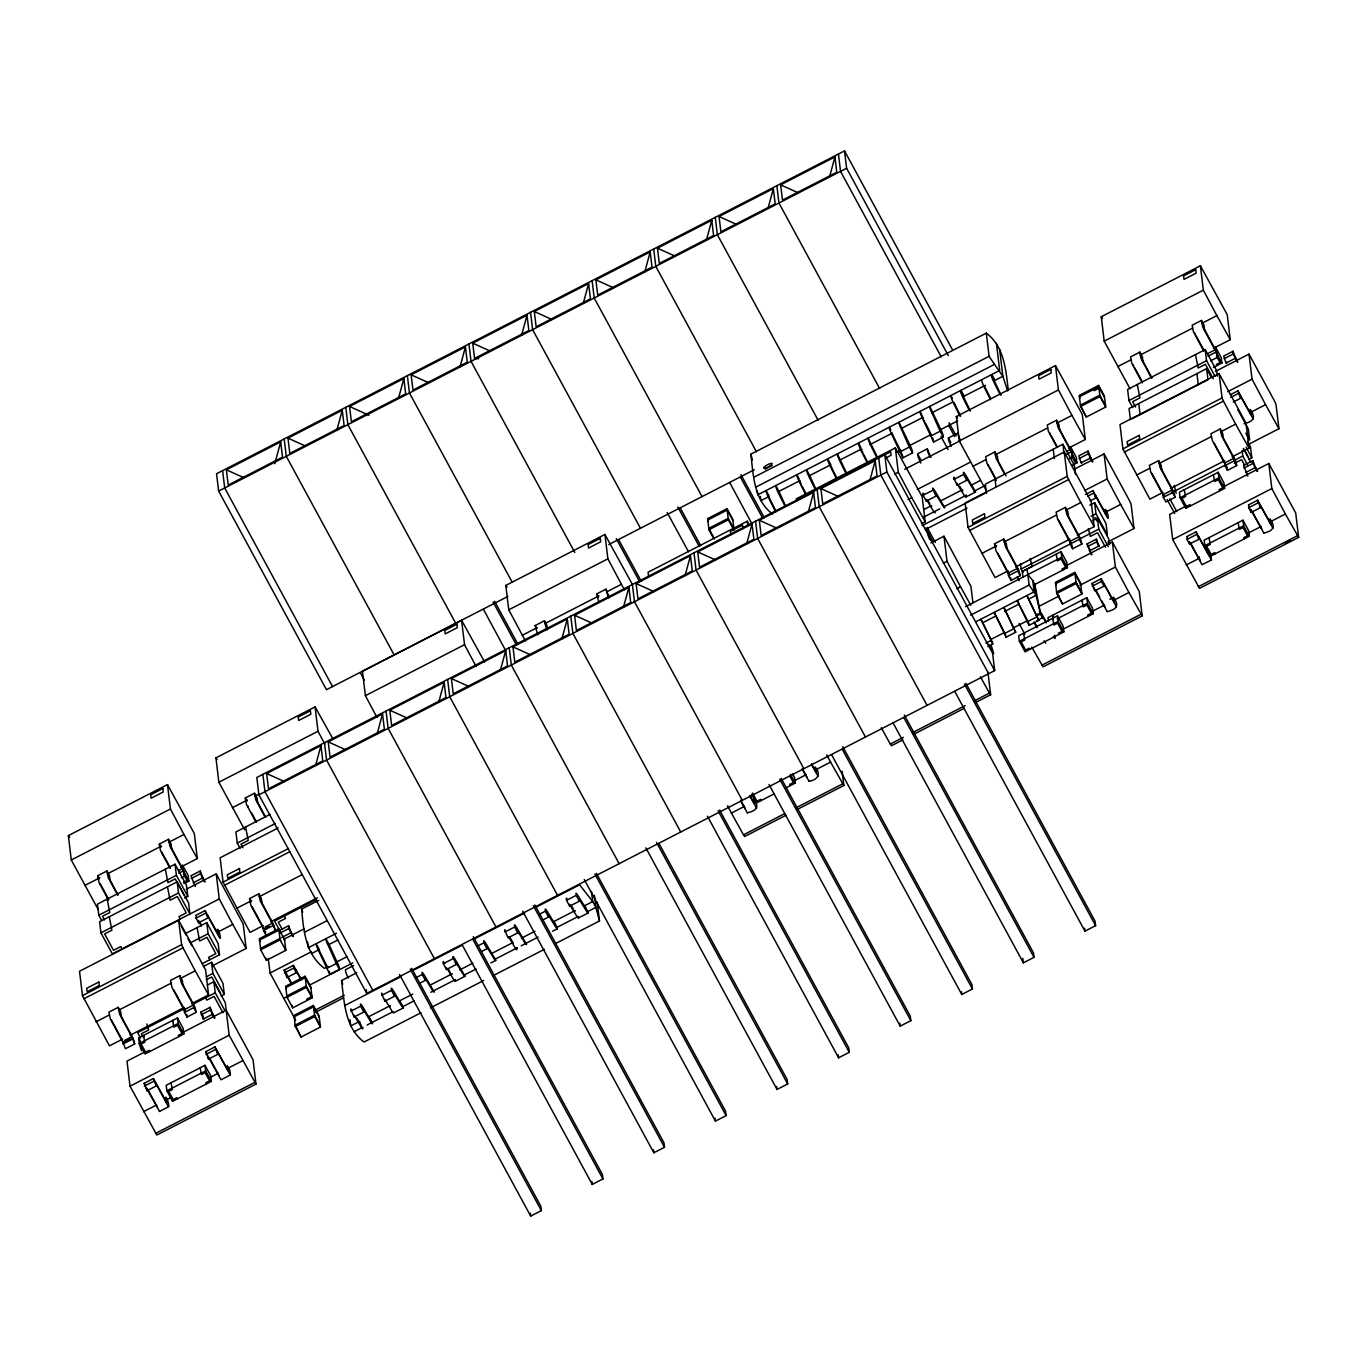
<?xml version="1.0" encoding="UTF-8"?>
<svg xmlns="http://www.w3.org/2000/svg" width="1367" height="1367" viewBox="0 0 1367 1367"><rect width="100%" height="100%" fill="white"/><g stroke="black" fill="none" stroke-linecap="round" stroke-linejoin="round"><path stroke-width="1.5" d="M159.512 1111.422L146.115 1087.414M155.377 1082.664L167.064 1104.194C170.482 1111.388 168.056 1098.521 165.68 1097.188L166.244 1101.836M754.123 803.266L753.559 798.618C759.762 806.855 756.771 810.751 747.407 812.767M808.991 781.104L802.207 769.382M808.939 781.223C817.842 780.181 821.242 773.654 815.142 766.955L815.706 771.603M1045.738 643.173L1044.029 640.781M1107.219 611.596L1095.48 590.459M1198.569 536.684L1198.876 539.282L1189.615 544.049L1189.341 541.742L1202.003 564.674L1211.418 560.009L1210.889 555.173M1250.378 509.088L1263.792 532.993M144.065 1083.365L153.394 1078.512L156.197 1085.979L146.935 1090.729L144.133 1083.279L145.517 1085.278M207.545 915.394L207.869 918.009L198.608 922.759L196.062 918.094L196.233 915.753M207.869 918.009L205.016 910.559L218.447 934.618M217.456 1051.701L217.78 1054.316L208.519 1059.066L205.665 1051.633L207.101 1053.615M217.78 1054.316L214.927 1046.866L228.357 1070.925M295.921 970.16L296.229 972.774L286.967 977.542L284.114 970.16L293.427 965.307L301.167 978.977M1090.182 500.92L1095.736 498.049L1092.934 490.599L1106.33 514.675M1103.682 583.538L1104.006 586.135L1094.745 590.903L1091.874 583.521L1101.272 578.719L1114.583 602.762M1189.615 544.049L1187.069 539.384L1187.239 537.043M1198.876 539.282L1196.022 531.848L1209.453 555.908M1233.256 402.069L1240.672 398.258L1237.87 390.808L1251.249 414.885M1260.152 505.021L1260.459 507.635L1251.198 512.386L1248.652 507.721L1248.823 505.38M1260.459 507.635L1257.606 500.185L1271.037 524.245M274.801 463.703L280.679 441.883L226.375 469.804L228.221 485.08L282.525 457.142L280.679 441.883M336.914 430.058L342.263 410.22L287.959 438.141L289.804 453.417L344.108 425.496L342.263 410.22M398.498 398.395L403.846 378.556L349.542 406.477L351.387 421.754L405.691 393.833L403.846 378.556M315.589 765.452L320.955 745.613L266.633 773.534L268.479 788.81L322.8 760.889L320.955 745.613M460.081 366.732L465.429 346.893L411.125 374.814L412.971 390.091L467.275 362.17L465.429 346.893M377.172 733.789L382.538 713.95L328.217 741.871L330.062 757.147L384.383 729.226L382.538 713.95M521.664 335.069L527.013 315.23L472.709 343.151L474.554 358.427L478.672 358.769M438.756 702.125L444.121 682.287L389.8 710.208L391.645 725.484L445.967 697.563L444.121 682.287M583.248 303.406L588.596 283.567L534.292 311.488L536.137 326.764L590.441 298.843L588.596 283.567M500.339 670.462L505.705 650.624L483.44 609.34M644.831 271.76L650.179 251.904L595.875 279.825L597.721 295.101L652.025 267.18L650.179 251.904M561.922 638.816L567.288 618.961L512.967 646.881L514.812 662.158L569.133 634.237L567.288 618.961M706.414 240.096L711.763 220.258L657.459 248.179L659.304 263.438L713.608 235.517L711.763 220.258M623.506 607.153L628.871 587.314L574.55 615.235L576.396 630.495L630.717 602.574L628.871 587.314M767.998 208.433L773.346 188.595L719.042 216.516L720.887 231.792L775.192 203.871L773.346 188.595M685.089 575.49L690.455 555.651L636.133 583.572L637.979 598.849L692.3 570.928L690.455 555.651M829.581 176.77L834.929 156.932L780.625 184.853L782.471 200.129L836.775 172.208L834.929 156.932M746.672 543.827L752.038 523.988L729.773 482.688M808.256 512.164L813.621 492.325L759.3 520.246L761.146 535.522L815.467 507.601L813.621 492.325M869.839 480.5L875.205 460.662L820.883 488.583L822.729 503.859L877.05 475.938L875.205 460.662M363.622 1010.179L363.827 1012.024L354.138 1016.997L350.755 1009.393A10.458 0.957 62.8 0 1 352.054 1010.298M446.308 967.631L446.513 969.511L456.202 964.521L456.082 962.658L462.49 973.201A10.492 0.957 62.8 0 0 464.985 976.158L455.741 960.352A10.458 0.957 62.8 0 0 452.819 956.917L456.202 964.521M548.372 915.309L548.577 917.035L543.724 919.53M926.074 499.263L926.296 501.091L935.985 496.118L935.882 494.239L942.273 504.782A10.492 0.957 62.8 0 0 944.768 507.738L935.524 491.949A10.458 0.957 62.8 0 0 932.602 488.515L935.985 496.118M207.699 1055.768L220.993 1079.776L230.357 1074.992L229.793 1070.207L227.264 1065.525L227.828 1070.19M747.356 812.887L740.624 801.045M818.201 776.456L811.468 764.631M1243.953 423.753C1253.778 421.395 1256.102 417.67 1250.156 409.485L1250.702 414.133M1107.287 611.63C1117.112 609.272 1119.436 605.547 1113.49 597.362L1109.782 599.259M1211.418 560.009L1198.056 535.984M1263.74 533.113C1273.548 530.738 1275.907 527.047 1269.943 518.845L1270.507 523.493M952.338 349.491L844.516 150.9L216.55 473.734L218.652 491.095L326.474 689.703L507.96 596.388M474.554 358.427L528.858 330.506L527.013 315.23M218.652 491.095L846.6 168.261L844.516 150.9M772.458 513.958C753.764 499.724 753.371 475.306 750.859 454.169L986.291 333.138C1004.198 346.244 1005.941 370.184 1008.299 390.415M525.355 640.815L508.746 609.802L505.807 585.435L604.932 534.463L631.759 583.316M608.725 544.579L754.294 469.752M484.55 661.901L461.602 620.328L362.46 671.3L365.399 695.666L377.002 717.487M753.661 477.356L989.093 356.309L986.291 333.138M244.744 829.923L218.874 782.232L215.935 757.865L315.076 706.893L333.189 739.376M98.185 909.516L71.289 859.98L68.35 835.613L167.492 784.641L194.302 833.494L197.326 858.561L180.495 867.208M508.746 609.802L607.888 558.83L604.932 534.463M755.814 487.113L994.51 364.391L1002.865 376.284L1007.616 390.928M727.022 508.661L728.355 519.768L734.062 530.276L732.729 519.17L727.022 508.661L707.628 518.64L708.96 529.747L713.711 538.495M1130.065 388.809L1104.194 341.135L1101.255 316.751L1200.397 265.796L1227.207 314.632L1230.232 339.7L1213.4 348.346M365.399 695.666L464.541 644.694L461.602 620.328M785.615 506.012L778.951 491.402L800.054 480.552L800.378 482.346M816.407 490.189L809.742 475.562L830.435 464.934M839.834 460.098L860.509 449.47M869.908 444.634L892.463 433.049M901.861 428.213L922.537 417.584M931.935 412.749L952.611 402.12M985.282 385.323L964.196 396.157L961.018 390.33M708.96 529.747L728.355 519.768M218.874 782.232L318.015 731.26L315.076 706.893M71.289 859.98L170.431 809.008L167.492 784.641M537.675 634.681L535.146 625.556L544.408 620.806L546.937 625.471L547.466 629.811L546.885 628.752M598.797 602.146L596.73 593.893L605.991 589.143L608.879 596.695M522.279 635.262L537.231 627.573M544.715 623.728L598.968 595.841M606.452 591.996L621.421 584.29L624.497 589.861M748.45 522.877L747.236 521.237L648.095 572.209L648.59 576.276M921.443 523.732L925.186 521.801L922.161 496.751L895.351 447.898L796.209 498.87L797.422 500.51M986.171 490.463L959.275 440.926L956.336 416.542L1055.478 365.587L1082.288 414.423L1085.313 439.49L1068.481 448.137M1104.194 341.135L1203.336 290.163L1200.397 265.796M451.383 678.545L505.705 650.624L507.55 665.9L453.229 693.821L451.383 678.545L468.898 686.473M697.717 551.909L752.038 523.988L753.883 539.264L699.562 567.185L697.717 551.909L715.231 559.821M896.957 452.084L900.75 450.136M910.234 445.266L931.081 434.552M940.564 429.682L957.618 420.899M885.901 457.928L891.096 455.245L890.669 451.776L256.808 777.481L258.91 794.842L366.749 993.433L994.698 670.599L992.596 653.238L884.774 454.63L886.875 471.991L994.698 670.599M899.657 452.033L909.345 447.043L902.169 430.947A10.492 0.957 62.8 0 1 899.144 423.719L898.956 422.232L908.782 442.686A10.458 0.957 62.8 0 1 912.302 451.127L912.524 452.887L902.818 457.877L892.48 435.936A10.492 0.957 62.8 0 1 889.456 428.691L889.251 427.222L890.84 430.144M930.449 436.193L940.137 431.22L932.96 415.107A10.492 0.957 62.8 0 1 929.936 407.879L929.748 406.409L939.573 426.863A10.458 0.957 62.8 0 1 943.093 435.287L943.315 437.064L933.61 442.037L923.272 420.096A10.492 0.957 62.8 0 1 920.247 412.868L920.042 411.382L923.426 418.644M255.919 822.045L246.487 804.445L245.274 797.986L254.535 793.236L257.081 797.901L257.645 802.566M930.961 457.313L927.304 448.854L917.599 453.844L917.821 455.604A10.458 0.957 62.8 0 0 920.88 463.105M951.21 446.325A10.458 0.957 62.8 0 1 948.613 439.781L948.39 438.021L958.096 433.031M108.335 899.794L98.902 882.193L97.689 875.734L106.951 870.984L109.497 875.649L110.044 880.314M169.918 868.13L160.486 850.53L159.273 844.088L168.534 839.321L171.08 843.986L171.627 848.651M232.407 807.692L247.376 800.003M254.86 796.158L258.602 794.227M258.91 794.842L886.875 471.991M84.822 885.457L99.791 877.751M107.275 873.906L161.511 846.019M168.995 842.175L183.964 834.485L197.326 858.561M894.548 474.195L898.29 472.264L895.351 447.898M959.275 440.926L1058.417 389.954L1055.478 365.587M904.749 469.257L959.719 440.994M1142.966 361.452L1142.402 356.787L1139.856 352.122L1130.594 356.89L1131.808 363.332L1142.248 382.794M1204.549 329.789L1203.985 325.141L1201.439 320.459L1192.178 325.226L1193.391 331.668L1203.831 351.148M1117.728 366.595L1130.834 359.863M1140.181 355.044L1192.554 328.131M1201.901 323.313L1216.869 315.623L1230.232 339.7M1098.641 385.426L1079.246 395.405L1080.579 406.512L1086.287 417.02L1105.681 407.058L1104.348 395.934L1098.641 385.426L1099.974 396.533L1105.681 407.058M270.017 814.442L235.91 831.973L237.26 843.08L240.114 848.343M1094.147 390.706L1099.444 387.989M184.562 897.999L187.809 896.342L186.459 885.235L175.044 864.2L97.45 904.1L98.8 915.207L101.654 920.452M917.257 489.471L970.331 462.183M1080.579 406.512L1099.974 396.533M178.479 870.574L182.187 868.677L185.023 875.939L181.333 877.853M998.03 461.243L997.466 456.595L994.937 451.913L985.675 456.681L986.889 463.123L996.321 480.723M1059.613 429.58L1059.049 424.932L1056.52 420.25L1047.259 425.017L1048.301 431.066L1056.879 447.197M178.787 873.171L182.494 871.275M237.26 843.08L275.109 823.617M98.8 915.207L176.377 875.307L175.044 864.2M908.081 499.656L911.823 497.725L925.186 521.801M972.808 466.386L985.897 459.654M995.244 454.835L1047.635 427.922M1056.981 423.104L1071.95 415.414L1085.313 439.49M1217.279 376.164L1216.613 370.611L1205.198 349.576L1127.604 389.458L1128.954 400.565L1132.747 407.588M926.296 501.091L923.118 495.264L932.824 490.275M953.91 479.424L963.615 474.434L963.393 472.674A10.458 0.957 62.8 0 1 966.315 476.109L975.56 491.915A10.492 0.957 62.8 0 1 973.065 488.959L966.623 478.399L966.777 480.278L957.088 485.268L953.705 477.664A10.458 0.957 62.8 0 1 955.003 478.553M278.099 827.958L220.121 857.775L223.06 882.142L250.041 932.379L263.13 925.647M177.18 881.835L178.513 892.941L189.928 913.976L188.595 902.869L177.18 881.835L99.586 921.734L100.936 932.841L112.35 953.858L219.25 898.922L216.225 873.855L186.288 889.233M203.068 878.28L200.214 871.001L190.953 875.769L195.259 886.551M1207.676 353.626L1215.092 349.815L1217.946 357.095L1210.53 360.905M183.366 882.399L187.006 880.536L183.451 873.991M191.277 878.468L200.539 873.701L200.214 871.001M1208.001 356.223L1215.4 352.413M183.998 883.56L188.851 881.083L188.185 875.512L182.477 865.003L183.144 870.557L188.851 881.083M1128.954 400.565L1206.531 360.683L1205.198 349.576M193.225 882.809L202.487 878.041L204.52 881.783M100.936 932.841L178.513 892.941M923.784 509.583L931.303 505.722M940.701 500.886L961.377 490.257M970.775 485.422L980.173 480.586M1235.871 358.547L1233.017 351.268L1223.755 356.035L1226.028 363.058L1235.29 358.308L1237.306 362.05M1224.08 358.735L1233.342 353.968L1233.017 351.268M1211.401 377.412L1206.651 368.646L1129.057 408.528L1130.406 419.652M1075.453 474.537L1074.342 465.293L1062.911 444.258L985.334 484.14L986.444 493.402M1213.383 367.467L1221.876 363.092L1221.192 357.539L1215.485 347.03L1216.152 352.583L1221.876 363.092M923.203 517.358L934.481 511.566M934.925 511.326L939.778 508.832M943.879 506.73L966.435 495.127M973.953 491.266L985.231 485.473M965.82 497.024L975.525 492.052M1215.348 371.414L1249.011 354.104L1274.608 401.18L1275.992 404.342L1278.948 428.708L1249.011 444.104M223.06 882.142L288.522 848.48M1077.35 535.266L1094.181 526.62L1091.156 501.552L1064.261 452.016L965.119 502.988L968.058 527.354L995.039 577.575L1008.128 570.859M922.127 525.629L984.65 493.487M1066.448 451.503L1070.156 449.606L1073.01 456.886L1069.302 458.782M1232.18 456.834L1249.028 448.171L1246.003 423.121L1219.091 373.584L1119.966 424.539L1122.905 448.906L1149.886 499.143L1162.975 492.41M224.461 885.303L289.924 851.658M1132.013 418.815L1207.984 379.753L1206.651 368.646M1066.773 454.117L1070.481 452.204M925.305 529.576L967.067 508.097M1090.951 458.338L1088.098 451.059L1078.836 455.826L1081.092 462.849L1090.353 458.099L1092.387 461.841M191.756 1003.549L208.587 994.903L205.563 969.835L178.667 920.299L79.525 971.253L82.464 995.637L109.445 1045.858L122.534 1039.125M1079.161 458.526L1088.422 453.759L1088.098 451.059M195.737 915.394L204.999 910.627M1072.087 465.378L1076.94 462.883L1076.273 457.33L1070.566 446.821L1071.232 452.374L1076.94 462.883M196.062 918.094L205.323 913.327M930.876 542.955L943.982 536.223L970.963 586.46L972.911 602.71M1074.154 469.291L1104.092 453.912L1129.672 500.971L1131.073 504.133L1134.012 528.516L1107.834 541.964M1227.72 391.68L1252.035 379.172L1249.011 354.104M968.058 527.354L1067.2 476.382L1064.261 452.016M1122.905 448.906L1222.047 397.951L1219.091 373.584M269.316 926.399L263.763 929.252L250.947 905.467L249.546 898.597L258.807 893.83L261.336 898.512L261.9 903.16M1230.403 394.704L1237.801 390.894M185.792 933.388L206.759 922.622L218.173 943.64L219.523 954.747L202.316 963.598M969.459 530.516L1068.601 479.544L1067.2 476.382M236.679 908.303L251.648 900.614M259.115 896.769L302.141 874.641M1124.289 452.084L1223.431 401.112L1222.047 397.951M1230.727 397.404L1238.126 393.593M82.464 995.637L181.606 944.665L178.667 920.299M190.884 942.564L208.092 933.729L206.759 922.622M83.865 998.799L183.007 947.827L181.606 944.665M217.814 932.072L232.783 924.382L246.145 948.459L212.466 965.768M943.264 563.204L947.006 561.29L943.982 536.223M1084.663 490.514L1107.116 478.963L1104.092 453.912M1085.466 494.495L1092.882 490.685M1008.761 574.448L995.945 550.679L994.544 543.793L1003.805 539.042L1006.334 543.707L1006.898 548.372M1068.481 516.709L1067.917 512.044L1065.389 507.379L1056.127 512.147L1057.528 519.016L1070.344 542.802M1087.654 496.238L1093.207 493.384M1250.617 412.338L1265.569 404.632L1278.948 428.708M1161.745 469.94L1161.181 465.276L1158.652 460.611L1149.391 465.361L1150.792 472.247L1163.607 496.016M1223.328 438.277L1222.764 433.612L1220.235 428.948L1210.974 433.698L1212.375 440.584L1225.191 464.353M981.677 553.515L996.628 545.809M1004.113 541.964L1056.503 515.034M1065.85 510.233L1080.819 502.543L1094.181 526.62M1136.524 475.067L1149.613 468.334M1158.96 463.533L1211.333 436.603M1220.697 431.801L1235.648 424.112L1249.028 448.171M270.615 921.802L317.383 897.76M316.204 899.674L274.596 921.068L284.473 939.266L285.806 950.373L266.411 960.335L260.704 949.826L259.371 938.719L278.765 928.74L280.098 939.847L285.806 950.373M265.044 926.997L272.443 923.186L275.297 930.466L273.725 924.776L261.285 901.776M328.114 966.384L324.321 968.332C305.661 954.2 303.457 930.568 301.68 909.089L318.767 900.289M1089.789 505.158L1094.625 502.663L1106.057 523.698L1107.39 534.805L1095.975 513.77L1094.625 502.663M266.035 935.216L263.506 930.551L272.768 925.784M121.304 1016.655L120.74 1011.99L118.211 1007.325L108.95 1012.076L110.351 1018.962L123.167 1042.731L130.583 1038.92M182.888 984.992L182.324 980.327L179.795 975.662L170.533 980.412L171.934 987.299L184.75 1011.067M96.083 1021.781L109.172 1015.049M118.519 1010.247L170.909 983.317M180.256 978.516L195.225 970.826L208.587 994.903M203.461 966.452L211.543 962.3L222.958 983.317L224.308 994.424L221.078 996.099M279.329 930.534L288.591 925.784L291.444 933.046M279.654 933.234L288.915 928.483L288.591 925.784M1091.122 516.265L1095.975 513.77M956.797 588.681L960.54 586.751L970.809 605.273M1105.681 512.129L1120.65 504.44L1134.012 528.516M281.585 937.574L290.846 932.807L292.88 936.549M1092.541 520.519L1097.393 518.025L1108.808 539.042L1109.474 544.596M206.417 976.721L212.893 973.407L211.543 962.3M260.704 949.826L280.098 939.847M283.858 939.266L304.431 928.689M206.28 979.797L211.731 976.978L220.617 993.348M304.482 932.26L327.277 920.555M1015.613 566.997L1069.865 539.111M1170.46 488.566L1224.695 460.679M207.425 985.009L213.884 981.694L225.299 1002.712L229.16 1035.229L255.971 1084.065L156.829 1135.037L130.019 1086.184L126.994 1061.134L145.688 1051.513M1008.504 575.763L1017.766 570.996L1017.441 568.382L1008.18 573.149L1008.504 575.763L1011.033 580.428L1020.295 575.661L1018.723 569.988L1006.283 546.988M1023.046 572.517L1021.149 569.014L1079.349 539.333L1079.024 536.735L1069.763 541.486L1070.088 544.1L1072.617 548.765L1081.878 543.998L1080.306 538.325L1067.866 515.325M1079.64 538.94L1098.726 529.132L1097.393 518.025M1171.639 492.633L1225.55 464.917M1234.674 460.218L1242.757 456.065L1242.09 450.512M1163.334 497.315L1172.596 492.564L1172.288 489.95L1163.027 494.717L1163.334 497.315L1165.88 501.997L1175.142 497.229L1173.569 491.539L1161.13 468.556M1224.917 465.651L1234.179 460.901L1233.871 458.287L1224.61 463.054L1224.917 465.651L1227.463 470.333L1236.725 465.566L1235.153 459.876L1222.713 436.893M1024.84 570.107L1032.102 566.365L1030.171 558.471M1033.486 585.161L1067.439 567.715L1066.773 562.162L1061.065 551.636L1022.26 571.594L1022.943 577.147M1234.333 463.396L1241.612 459.654L1244.568 465.105M1218.219 472.281L1179.413 492.223L1180.097 497.793L1185.804 508.302L1224.593 488.361L1223.926 482.807L1218.219 472.281L1218.886 477.835L1224.593 488.361M1248.567 459.415L1251.796 457.757L1250.446 446.65L1247.593 441.387M130.019 1035.28L184.272 1007.394M1091.396 554.677L1087.09 543.912L1096.351 539.145L1099.205 546.424M965.58 606.64L1061.732 557.189L1061.065 551.636M184.887 1008.402L137.64 1032.683L140.493 1037.946M192.388 1004.54L215.234 992.801L213.884 981.694M124.448 1040.475L131.847 1036.664L134.701 1043.944L125.439 1048.711L122.586 1041.432M1180.097 497.793L1218.886 477.835M1255.658 467.907L1252.821 460.628L1243.56 465.395L1247.849 476.177M1087.414 546.612L1096.676 541.845L1096.351 539.145M336.436 933.268L308.31 947.741L307.575 941.709M122.91 1044.029L132.172 1039.279M184.494 1012.383L193.755 1007.616L193.43 1005.001L184.169 1009.769L184.494 1012.383L187.023 1017.048L196.284 1012.281L194.712 1006.608L182.272 983.608M1243.885 468.095L1253.146 463.328L1252.821 460.628M138.648 1037.912L177.437 1017.971L183.144 1028.48L183.827 1034.033L145.022 1053.974L139.314 1043.465L138.648 1037.912L140.545 1041.415M1089.362 550.935L1098.624 546.185L1096.676 541.845M295.648 1020.192L270.051 972.996L311.198 951.842M1245.815 472.435L1255.077 467.668L1257.11 471.41M311.471 953.568L319.348 949.518L316.973 945.144M316.187 943.674L316.375 945.161A10.492 0.957 62.8 0 0 319.4 952.389L329.755 974.329L339.443 969.357L339.238 967.58A10.458 0.957 62.8 0 0 335.718 959.156L329.054 944.529L337.837 940.018M1067.456 565.067L1112.362 541.981L1139.258 591.535L1142.197 615.902L1043.055 666.874L1031.777 647.104M970.621 615.15L1029.163 585.042L1027.113 569.099M139.314 1043.465L178.12 1023.524L177.437 1017.971M214.431 1018.09L212.398 1014.348L203.136 1019.116L200.864 1012.076L210.125 1007.308L212.979 1014.587M1186.505 505.79L1169.674 514.453L1172.698 539.504L1199.508 588.357L1298.65 537.385L1295.711 513.018L1268.815 463.481L1223.909 486.549M201.188 1014.775L210.45 1010.008L210.125 1007.308M284.439 972.86L293.7 968.092L293.375 965.392M975.987 621.712L1034.17 591.791L1032.82 580.685L1027.899 574.601L1028.411 575.815M1074.821 572.397L1055.427 582.359L1056.759 593.466L1062.467 603.992L1081.861 594.013L1080.528 582.906L1074.821 572.397L1076.154 583.504L1081.861 594.013M183.11 1032.273L226.136 1010.162L253.032 1059.698L255.971 1084.065M987.863 646.557L992.715 644.062L992.527 642.644L982.736 622.72L995.466 616.175M1004.557 611.493L1019.098 604.026L1017.202 600.523L1029.078 625.368L1038.766 620.379L1026.89 595.534L1038.766 620.379M1028.804 599.036L1036.066 595.294L1034.734 584.187L1032.82 580.685M305.063 976.26L285.669 986.239L287.002 997.346L292.709 1007.855L312.103 997.893L310.77 986.786L305.063 976.26L306.396 987.367L312.103 997.893M335.701 962.488L347.081 956.644M326.576 968.502L336.282 963.513L329.105 947.399A10.492 0.957 62.8 0 1 326.081 940.171L325.876 938.702L329.054 944.529M1056.759 593.466L1076.615 583.282M1038.681 606.487L1059.254 595.909M1079.845 585.332L1115.387 567.049L1112.362 541.981M1172.698 539.504L1271.84 488.549L1268.815 463.481M283.584 998.457L287.326 996.526M309.779 984.992L352.789 962.881M287.002 997.346L306.396 987.367M1186.744 536.684L1196.005 531.917M1248.327 505.021L1257.589 500.254M353.523 965.598L345.441 969.75L345.663 971.527A10.458 0.957 62.8 0 0 348.26 978.071M1036.169 615.03L1039.877 613.134L1039.552 610.434M1092.199 586.221L1101.46 581.471L1101.136 578.771M991.314 639.243L1004.574 632.425M1014.058 627.556L1027.318 620.738M1036.784 615.868L1040.577 613.92L1034.734 584.187M985.949 643.054L990.802 640.559L990.665 639.38L980.822 619.217L982.736 622.72M1004.147 633.707L1013.836 628.717L1003.856 607.375L1015.732 632.22L1006.044 637.21L994.168 612.365L1004.113 631.793M1027.181 621.865L1036.87 616.876M1187.069 539.384L1196.347 534.617M1248.652 507.721L1257.93 502.953M130.019 1086.184L229.16 1035.229M1036.87 620.652L1042.423 617.799L1042.098 615.201M421.002 1012.742L364.049 1042.013C344.945 1027.933 344.262 1001.977 341.545 980.566L356.702 972.757M1062.86 629.35L1093.173 613.766L1092.506 608.212L1086.782 597.704L1047.993 617.645L1048.438 621.353M306.652 999.226L311.932 996.509L306.225 985.983L286.831 995.962L287.6 998.166M205.648 1051.701L214.909 1046.934M1242.928 520.212L1204.139 540.153L1204.805 545.706L1210.513 556.215L1249.318 536.274L1248.635 530.721L1242.928 520.212L1243.611 525.765L1249.318 536.274M1057.477 615.833L1018.688 635.775L1019.355 641.328L1025.062 651.854L1063.851 631.896L1063.184 626.342L1057.477 615.833L1058.143 621.387L1063.851 631.896M144.389 1086.064L153.651 1081.297M205.973 1054.401L215.234 1049.634M1057.152 618.841L1087.466 603.257L1086.782 597.704M1204.805 545.706L1243.611 525.765M1019.355 641.328L1058.143 621.387M313.402 1005.446L294.008 1015.425L295.34 1026.532L301.048 1037.04L320.442 1027.078L319.109 1015.954L313.402 1005.446L314.735 1016.552L320.442 1027.078M204.999 1065.32L166.21 1085.261L166.877 1090.815L172.584 1101.324L211.389 1081.382L210.706 1075.829L204.999 1065.32L205.682 1070.874L211.389 1081.382M314.359 1010.572L344.296 995.193M1091.498 611.75L1104.587 605.017M1113.951 600.216L1128.92 592.509L1142.197 615.902M315.572 1012.229L343.63 997.79M1186.231 564.981L1199.32 558.249M1247.951 533.233L1261.057 526.5M1270.404 521.698L1285.373 514.009L1298.65 537.385M166.877 1090.815L205.682 1070.874M295.34 1026.532L314.735 1016.552M344.569 1005.651L401.437 976.414M412.817 970.57L462.097 945.229M473.478 939.385L524.655 913.071M536.018 907.227L579.625 884.808L592.714 901.554L595.892 907.38L599.481 920.982L555.805 943.435M143.552 1111.661L156.641 1104.929M165.988 1100.11L171.61 1097.223M209.014 1077.999L218.361 1073.18M227.725 1068.379L242.694 1060.689M727.569 805.812L731.43 813.075L744.519 806.342M793.168 781.343L806.257 774.611M815.603 769.809L830.572 762.12L843.849 785.495L797.081 809.537M350.96 1011.17L360.666 1006.18L360.444 1004.42A10.458 0.957 62.8 0 1 363.366 1007.855L372.61 1023.661A10.492 0.957 62.8 0 1 370.115 1020.688L363.707 1010.145M381.752 995.33L391.458 990.34L391.235 988.58A10.458 0.957 62.8 0 1 394.157 992.015L403.402 1007.821A10.492 0.957 62.8 0 1 400.907 1004.865L394.499 994.322L394.619 996.184L384.93 1001.174L381.547 993.57A10.458 0.957 62.8 0 1 382.008 993.416M415.773 977.832L422.249 974.517L422.027 972.757A10.458 0.957 62.8 0 1 424.949 976.192L434.193 991.998A10.492 0.957 62.8 0 1 431.699 989.024L425.291 978.499L425.41 980.361L420.558 982.856M446.513 969.511L443.335 963.667L453.041 958.677M477.356 946.186L483.833 942.854L483.61 941.094A10.458 0.957 62.8 0 1 486.532 944.529L495.777 960.335A10.492 0.957 62.8 0 1 493.282 957.361L486.874 946.835L486.994 948.698L482.141 951.193M504.919 932.004L514.624 927.031L514.402 925.254A10.458 0.957 62.8 0 1 517.324 928.689L526.568 944.494A10.492 0.957 62.8 0 1 524.074 941.538L517.632 930.978L517.785 932.858L508.097 937.847L504.713 930.243A10.458 0.957 62.8 0 1 505.414 930.346M538.94 914.523L545.416 911.191L545.194 909.431A10.458 0.957 62.8 0 1 548.116 912.866L554.131 922.725L554.045 921.426L575.131 910.576M584.837 905.603L588.152 912.848A10.492 0.957 62.8 0 1 585.657 909.875L579.215 899.315L579.369 901.212L569.68 906.184L566.502 900.357L576.208 895.368L575.985 893.608A10.458 0.957 62.8 0 1 578.907 897.042L584.956 906.885L584.837 905.603L592.714 901.554L591.501 891.506M773.995 793.971L756.412 803.01L751.662 794.244M784.897 788.366L795.201 783.069L794.535 777.515L792.638 774.012M159.478 1111.456L168.739 1106.689M1041.842 665.216L1140.984 614.261M881.271 727.757L890.31 744.058L903.416 737.326M912.763 732.524L965.136 705.594M974.483 700.793L989.452 693.086L990.665 694.744L975.696 702.433M1198.295 586.716L1297.437 535.744M1284.98 542.938L1290.175 540.273M902.75 739.94L891.523 745.698L890.31 744.058M913.976 734.164L964.487 708.191M389.903 1005.822L368.8 1016.655L371.978 1022.499M412.766 994.065L399.591 1000.832L401.983 1005.206M429.682 985.368L452.238 973.765M459.756 969.904L472.914 963.137M491.71 953.465L512.386 942.837M521.784 938.018L534.941 931.252M155.616 1133.397L254.758 1082.425M353.916 1031.795L362.289 1027.488M367.125 1024.994L393.081 1011.648M402.769 1006.676L414.047 1000.866M430.81 992.254L455.399 979.609M464.797 974.774L476.092 968.981M494.888 959.309L517.444 947.724M521.203 945.793L538.12 937.078M552.473 931.286L557.326 928.791L557.206 927.27L578.309 916.42L578.463 917.821A10.492 0.957 62.8 0 1 575.951 914.865L569.509 904.305L569.68 906.184M587.998 911.43L595.892 907.38L594.423 895.317M385.289 999.909L391.201 1009.854A10.492 0.957 62.8 0 0 393.713 1012.81L403.368 1007.957M455.245 981.284L464.951 976.294M490.89 962.949L495.743 960.454M578.412 917.958L588.118 912.968M731.43 813.075L743.494 834.827L784.658 813.655M795.867 807.897L842.636 783.855M785.871 815.313L744.707 836.467L743.494 834.827M430.502 1007.855L483.662 980.532M493.162 975.645L544.425 949.296M399.523 974.517L530.686 1216.1L541.349 1210.615L540.819 1206.172L411.672 968.332M462.114 944.734L592.27 1184.437L602.932 1178.952L602.403 1174.509L473.255 936.668M522.69 911.191L653.853 1152.774L664.516 1147.289L663.986 1142.846L534.839 905.005M584.273 879.528L715.437 1121.111L726.099 1115.626L725.569 1111.183L596.422 873.359M645.856 847.882L777.02 1089.448L787.682 1083.98L787.153 1079.52L659.031 843.559M707.44 816.219L838.603 1057.802L849.266 1052.317L848.736 1047.874L719.606 810.033M769.023 784.555L900.187 1026.139L910.849 1020.653L910.319 1016.211L781.189 778.37M831.614 754.772L961.77 994.475L972.433 988.99L971.903 984.548L842.773 746.707M893.198 723.109L1023.353 962.812L1034.016 957.327L1033.486 952.884L904.356 715.044M954.781 691.446L1084.937 931.149L1095.599 925.664L1095.07 921.221L965.939 683.38M1091.891 583.453L1092.899 584.717M284.131 970.092L284.934 971.031M1253.214 418.986L1239.835 394.96M1272.933 528.328L1259.639 504.32M1116.48 606.845L1103.186 582.838M756.566 808.102L749.885 796.278M230.254 1075.009L216.96 1051.001M780.625 184.853L798.14 192.764M719.042 216.516L736.557 224.427M657.459 248.179L674.973 256.09M595.875 279.825L613.39 287.754M534.292 311.488L551.807 319.417M820.883 488.583L838.398 496.494M472.709 343.151L490.223 351.063M759.3 520.246L776.815 528.158M411.125 374.814L428.64 382.726M349.542 406.477L368.987 415.278M636.133 583.572L653.648 591.484M287.959 438.141L305.473 446.052M574.55 615.235L592.065 623.147M226.375 469.804L243.89 477.715M512.967 646.881L530.481 654.81M389.8 710.208L407.315 718.136M328.217 741.871L345.731 749.782M266.633 773.534L284.148 781.446M548.423 915.155L554.865 925.715A10.492 0.957 62.8 0 0 557.36 928.671M384.81 999.311L384.93 1001.174M1039.621 610.348L1046.336 622.139M153.463 1078.546L166.774 1102.588M931.645 506.61L930.876 505.448M390.176 1006.573L389.51 1005.531M1029.163 585.042L1036.066 595.294L1040.577 613.92M1101.255 316.751L1102.468 318.408M956.336 416.542L957.549 418.199M505.807 585.435L507.02 587.075M215.935 757.865L217.148 759.505M68.35 835.613L69.563 837.253M513.343 943.247L509.652 937.096M451.657 974.756L451.093 973.868M926.536 499.656L932.567 509.771A10.492 0.957 62.8 0 0 935.079 512.728L935.079 512.54M574.823 911.43L574.26 910.542M989.093 356.309L994.51 364.391M961.958 490.121L962.676 490.958L962.539 489.659M359.008 1021.85L359.726 1022.687L359.589 1021.388M447.009 968.451L452.785 978.191A10.492 0.957 62.8 0 0 455.296 981.147L455.143 979.746M508.729 937.027L514.368 946.528A10.492 0.957 62.8 0 0 516.88 949.484L516.726 948.083M358.872 1021.61L356.702 1017.954M959.651 486.208L961.667 489.625M927.851 500.339L929.868 503.74M571.235 905.432L573.251 908.833M448.068 968.759L450.085 972.159M1053.496 636.407L1054.965 638.526L1054.623 635.262M980.412 676.785L989.452 693.086M216.225 873.855L243.206 924.092L246.145 948.459M1235.29 357.248L1237.87 361.982M1226.028 361.999L1226.609 363.297M1203.934 328.405L1216.374 351.404L1217.946 357.095M1215.673 351.114L1202.857 327.345L1201.439 320.459M1216.476 356.018L1220.03 362.545L1216.391 364.425L1217.023 365.587M1237.853 409.741L1248.327 429.016L1249.66 440.123L1245.867 433.117M1194.673 333.172L1195.288 334.556M1196.262 336.111L1203.37 349.2M1206.531 360.683L1215.092 376.455M1213.264 378.796L1205.369 364.271L1198.107 368.013L1195.493 354.566M1246.089 447.248L1251.796 457.757M1255.077 466.608L1257.657 471.342M1244.158 449.401L1248.105 456.663M1243.321 448.461L1250.942 462.49M1242.757 456.065L1247.524 464.831M1234.452 459.602L1221.637 435.817L1220.235 428.948M1234.179 460.901L1236.725 465.566M1252.052 511.104L1261.775 529.012M1219.74 490.856L1219.108 489.676L1222.747 487.814L1218.305 479.629L1214.665 481.509L1213.366 474.776M1244.466 538.769L1243.833 537.607L1247.473 535.727L1243.03 527.559L1239.391 529.422L1238.092 522.707M1142.351 360.068L1152.056 377.975M1151.51 378.044L1141.069 358.581L1139.856 352.122M1133.089 364.835L1133.704 366.219M1134.678 367.774L1141.787 380.863M1190.64 505.807L1190.008 504.645L1186.368 506.508L1181.942 498.323L1185.565 496.46L1184.266 489.745M1215.366 553.738L1214.733 552.558L1211.094 554.438L1206.651 546.253L1210.291 544.391L1208.992 537.658M1135.601 407.11L1132.645 401.659L1139.907 397.917L1137.31 384.469M1176.15 493.299L1174.202 485.422M1172.869 491.266L1160.053 467.48L1158.652 460.611M1172.596 492.564L1175.142 497.229M1169.862 498.87L1176.765 511.583M1167.076 499.468L1174.697 513.479M1190.469 542.767L1200.192 560.675M1151.868 473.307L1162.599 493.094M1104.519 397.336L1098.812 386.81L1079.4 396.789L1080.05 397.951M1105.51 405.657L1099.803 395.148L1080.408 405.128L1086.287 417.02M1090.37 457.039L1092.934 461.773M1081.109 461.79L1081.69 463.105M1058.998 428.196L1071.438 451.195L1073.01 456.886M1094.916 494.751L1106.604 516.265C1110.038 523.458 1107.595 510.523 1105.219 509.276L1105.783 513.924M1070.737 450.905L1057.921 427.136L1056.52 420.25M1071.54 455.809L1075.094 462.354M1049.736 432.963L1050.352 434.347M1051.326 435.902L1057.426 447.129M1094.813 517.358L1096.795 520.998M1098.726 529.132L1108.244 546.646M1105.459 547.244L1097.564 532.72L1090.302 536.445L1088.354 528.568M1098.624 545.108L1099.171 546.117M1087.09 543.912L1088.781 547.022M1089.362 549.876L1091.943 554.609M991.81 374.49L994.988 380.334L1002.865 376.284L999.602 349.2M1079.605 538.034L1066.79 514.248L1065.389 507.379M1079.349 539.333L1081.878 543.998M1101.46 581.471L1104.006 586.135M1058.605 520.092L1071.044 543.075M1095.599 589.621L1099.666 597.106M1101.699 600.848L1105.322 607.529M1093.925 587.588L1094.454 588.596M1080.699 584.29L1074.975 573.781L1055.58 583.743L1056.213 584.922M1081.69 592.629L1075.983 582.103L1056.588 592.082L1062.467 603.992M1087.466 603.257L1093.173 613.766M1061.732 557.189L1067.439 567.715M1082.579 601.36L1081.946 600.198L1083.245 606.914L1086.885 605.051L1091.327 613.219L1087.688 615.099L1088.32 616.261M846.6 168.261L948.322 355.608M1062.586 570.21L1061.954 569.031L1065.594 567.168L1061.151 558.983L1057.511 560.863L1056.213 554.131M941.248 356.855L840.534 171.371L838.449 154.01M997.414 459.859L1006.129 475.887M1004.557 474.11L995.979 457.979L994.937 451.913M952.423 398.481L950.834 395.559L951.039 397.045A10.492 0.957 62.8 0 0 954.063 404.273L960.112 416.337M988.153 464.626L988.768 466.01M989.742 467.565L995.842 478.792M949.057 422.728L956.165 435.834M1053.479 616.312L1052.846 615.15L1053.291 618.858M948.578 425.291L954.679 436.534M1053.256 619.49L1052.624 618.328L1053.94 625.044L1057.562 623.181L1062.005 631.366L1058.366 633.229L1058.998 634.391M948.39 438.021L950.783 442.395M1018.022 569.697L1005.206 545.911L1003.805 539.042M1041.603 614.484L1046.199 622.959M1017.766 570.996L1020.295 575.661M1039.877 613.134L1042.423 617.799M940.137 431.22L943.315 437.064M963.615 474.434L966.777 480.278M940.957 436.398L948.066 449.504M1017.219 576.857L1019.252 580.599M994.544 543.793L996.235 546.92M1035.041 623.147L1037.075 626.889M1033.896 622.122L1036.938 627.726M1029.915 649.359L1029.283 648.18L1025.643 650.06L1021.2 641.875L1024.84 640.012L1023.524 633.28M1013.836 628.717L1015.732 632.22M918.402 455.314L920.777 459.688M879.664 388.518L778.951 203.034L776.866 185.673M909.345 447.043L912.524 452.887M990.802 640.559L992.715 644.062M927.134 527.423L935.267 542.409M991.178 645.395L993.758 653.597L988.666 644.233M925.63 528.123L932.738 541.229M930.243 539.35L930.79 540.358M988.631 673.709L880.809 475.101L878.708 457.757M860.834 447.436L858.459 443.045L858.664 444.531A10.492 0.957 62.8 0 0 861.688 451.759L867.361 463.037M964.436 684.081L1095.599 925.664M818.081 420.182L717.367 234.697L715.283 217.336M830.846 464.712L827.667 458.885L827.872 460.354A10.492 0.957 62.8 0 0 830.897 467.582L836.792 479.339M809.742 475.562L806.581 469.718L806.769 471.205A10.492 0.957 62.8 0 0 809.794 478.433L815.706 490.189M927.048 705.372L819.226 506.764L817.124 489.42M799.251 479.082L796.876 474.708L797.081 476.194A10.492 0.957 62.8 0 0 800.105 483.422L805.778 494.7M903.86 717.624L1034.016 957.327M778.951 491.402L775.79 485.558L775.978 487.028A10.492 0.957 62.8 0 0 779.002 494.273L785.068 506.337M756.498 451.845L655.784 266.36L653.699 248.999M740.914 474.639L764.307 517.7M740.436 477.203L762.803 518.401M865.465 737.035L757.643 538.427L755.541 521.066M732.9 520.571L727.193 510.045L707.781 520.024L708.431 521.186M733.891 528.892L728.184 518.383L708.789 528.346L714.497 538.871M842.277 749.287L972.433 988.99M702.04 496.614L594.201 298.023L592.116 280.662M680.356 508.165L700.69 545.621M677.827 506.986L699.186 546.322M811.605 763.811L816.253 772.355M667.164 512.471L688.524 551.807M803.881 768.698L696.059 570.09L693.958 552.729M802.344 768.562L805.385 774.183M806.991 777.122L806.445 776.371M790.451 774.303L795.201 783.069M789.801 775.978L793.356 782.522L789.716 784.385L790.348 785.564M779.686 779.07L910.849 1020.653M640.457 528.277L532.617 329.686L530.533 312.325M761.265 800.515L760.633 799.353L756.993 801.216L752.551 793.048M618.773 539.828L641.14 581.026M616.244 538.649L639.636 581.727M750.022 795.474L754.669 804.018M742.298 800.344L634.476 601.753L632.374 584.393M740.76 800.225L745.408 808.786M718.102 810.734L849.266 1052.317M574.806 552.439L471.034 361.332L468.949 343.988M596.73 593.893L598.421 597.02M680.715 832.007L572.893 633.417L570.791 616.056M656.519 842.397L787.682 1083.98M512.198 582.222L409.451 392.995L407.366 375.635M535.146 625.556L536.838 628.666M537.624 633.502L538.205 634.578M494.581 601.275L517.973 644.353M493.077 601.976L516.47 645.053M619.131 863.671L511.309 665.08L509.207 647.719M594.935 874.043L726.099 1115.626M455.707 623.267L347.867 424.659L345.783 407.298M576.208 895.368L579.369 901.212M557.548 895.334L449.726 696.743L447.624 679.382M554.045 921.426L557.206 927.27M545.416 911.191L548.577 917.035M533.352 905.706L664.516 1147.289M394.123 654.913L286.284 456.322L284.199 438.961M514.624 927.031L517.785 932.858M360.273 672.649L364.34 680.151M495.965 926.997L388.143 728.389L386.041 711.045M483.833 942.854L486.994 948.698M472.777 939.249L602.932 1178.952M332.54 686.576L224.701 487.985L222.616 470.624M434.381 958.66L326.559 760.052L324.457 742.708M422.249 974.517L425.41 980.361M410.185 969.032L541.349 1210.615M391.458 990.34L394.619 996.184M372.798 990.323L264.976 791.715L262.874 774.354M257.03 801.182L265.728 817.21M265.181 817.278L255.749 799.678L254.535 793.236M360.666 1006.18L363.827 1012.024M336.282 963.513L339.443 969.357M245.274 797.986L246.966 801.113M247.769 805.932L248.333 807.008M251.391 812.613L256.466 821.977M361.486 1026.019L359.111 1021.645L350.738 1025.951L349.986 1019.697M284.302 916.078L285.566 918.419L278.304 922.161L282.251 929.423M290.863 931.747L293.427 936.48M242.916 847.813L240.951 844.174L248.23 840.432L245.616 826.984M310.941 988.17L305.234 977.661L285.823 987.623L286.472 988.802M284.644 940.65L283.875 938.446M273.024 924.485L260.208 900.716L258.807 893.83M285.652 948.988L285.002 947.809L285.139 948.852M295.409 969.459L301.013 979.797M293.7 968.092L296.229 972.774M319.28 1017.356L313.556 1006.83L294.161 1016.809L294.794 1017.971M320.271 1025.677L314.564 1015.168L295.169 1025.147L295.802 1026.309M249.546 898.597L251.238 901.707M252.024 906.543L262.754 926.313M285.806 972.501L291.906 983.727M291.752 984.548L286.694 975.235L286.967 977.542M296.69 1027.95L301.048 1037.04M202.487 876.982L205.067 881.715M171.012 847.267L183.468 870.266L185.023 875.939M182.768 869.976L169.952 846.19L168.534 839.321M207.049 914.694L218.737 936.224C222.172 943.418 219.711 930.483 217.353 929.218L217.917 933.883M176.377 875.307L187.809 896.342M208.092 933.729L219.523 954.747M159.273 844.088L160.964 847.198M161.75 852.034L170.465 868.062M199.462 921.478L201.496 925.22M201.359 926.057L198.335 920.452L198.608 922.759M184.101 895.248L175.232 878.896L167.953 882.638L165.339 869.19M209.817 959.737L208.553 957.396L215.815 953.67L206.947 937.301L199.667 941.043L197.053 927.595M212.893 973.407L224.308 994.424M180.239 918.966L178.957 916.625L186.237 912.883L177.351 896.53L170.089 900.272L167.475 886.824M181.35 926.382L186.117 935.131M188.014 938.651L191.824 945.656M215.234 992.801L224.752 1010.316M222.958 1012.742L214.072 996.389L206.793 1000.114L205.528 997.79M212.398 1013.289L214.978 1018.022M200.864 1012.076L203.41 1016.74M203.136 1018.056L203.717 1019.355M194.011 1006.317L181.196 982.531L179.795 975.662M193.755 1007.616L196.284 1012.281M210.398 1059.664L219.096 1075.692M109.428 878.93L118.143 894.958M117.596 895.026L108.164 877.426L106.951 870.984M178.12 1023.524L183.827 1034.033M97.689 875.734L99.381 878.861M100.167 883.697L108.882 899.725M173.233 1021.627L172.601 1020.448L173.899 1027.181L177.539 1025.301L181.982 1033.486L178.342 1035.349L178.974 1036.528M206.537 1083.877L205.904 1082.715L209.544 1080.836L205.101 1072.668L201.462 1074.53L200.163 1067.815M122.039 948.869L120.774 946.545L113.495 950.287L104.627 933.917L111.889 930.192L109.292 916.744M104.473 919.923L102.491 916.283L109.77 912.558L107.156 899.11M144.133 1036.579L143.501 1035.417L144.799 1042.132L141.16 1044.012L145.603 1052.18L149.242 1050.317L149.874 1051.479M177.437 1098.829L176.804 1097.667L173.165 1099.546L168.722 1091.362L172.362 1089.499L171.063 1082.767M143.313 1037.416L141.331 1033.777L148.61 1030.034L146.901 1024.003M120.689 1015.271L133.129 1038.254L134.701 1043.944M132.428 1037.98L119.612 1014.194L118.211 1007.325M111.428 1020.021L122.159 1039.809M147.79 1089.448L157.513 1107.355M608.52 598.268L605.991 589.143M1252.035 379.172L1265.569 404.632M1203.336 290.163L1216.869 315.623M1271.84 488.549L1285.373 514.009M1223.431 401.112L1235.648 424.112M1107.116 478.963L1120.65 504.44M1058.417 389.954L1071.95 415.414M1115.387 567.049L1128.92 592.509M1068.601 479.544L1080.819 502.543M1019.133 623.472L1024.942 634.391M947.006 561.29L960.54 586.751M898.29 472.264L911.823 497.725M826.71 754.84L830.572 762.12M607.888 558.83L621.421 584.29M464.541 644.694L476.143 666.532M318.015 731.26L324.782 743.99M219.25 898.922L232.783 924.382M170.431 809.008L183.964 834.485M183.007 947.827L195.225 970.826M1235.29 358.308L1233.342 353.968M1255.077 467.668L1253.146 463.328M1225.447 463.755L1214.067 443.028M1184.232 504.081L1183.326 502.304M1163.625 494.957L1164.086 495.862M1090.353 458.099L1088.422 453.759M290.846 932.807L288.915 928.483M263.78 928.193L264.463 929.543M202.487 878.041L200.59 873.906M212.398 1014.348L210.45 1010.008M141.553 1050.779L139.28 1043.739M123.184 1041.671L123.645 1042.577M546.715 629.521L544.408 620.806M185.228 1010.914L173.626 989.742M1027.42 620.498L1019.252 604.983M1001.157 395.2L991.331 374.746L991.519 376.215A10.492 0.957 62.8 0 0 994.544 383.444L1000.217 394.738M990.579 398.429L985.214 387.596M990.528 399.728L984.855 388.433A10.492 0.957 62.8 0 1 981.831 381.205L981.626 379.718M970.365 411.023L960.54 390.569L960.728 392.056A10.492 0.957 62.8 0 0 963.752 399.284L969.425 410.561M960.676 416.012L955.225 405.179M925.476 423.104L929.885 431.852A10.458 0.957 62.8 0 1 930.346 432.792M877.99 458.526L868.165 438.055L868.353 439.542A10.492 0.957 62.8 0 0 871.377 446.77L877.289 458.526M863.893 454.75L867.413 461.756M847.198 474.349L837.373 453.895L837.561 455.382A10.492 0.957 62.8 0 0 840.585 462.61L846.258 473.888M837.493 479.339L831.888 468.18M802.309 486.413L805.829 493.419M770.629 500.493L775.909 511.002M320.732 953.636L326.012 964.145A10.458 0.957 62.8 0 1 327.362 966.93M1009.461 574.738L997.637 553.122M924.588 421.344L924.126 420.37M893.642 436.842L899.093 447.675A10.458 0.957 62.8 0 1 900.016 449.555M863.004 453.007L862.389 451.725M801.421 484.67L800.686 483.098M1004.386 632.34L1005.343 634.408M929.543 539.059L928.962 537.812M320.561 953.312L319.519 950.8M1027.694 621.045L1028.702 623.369M770.304 499.844L769.587 498.169M954.918 404.547L954.166 402.684M893.334 436.193L892.583 434.33M831.751 467.856L830.982 465.891M775.653 511.942L769.313 499.245A10.492 0.957 62.8 0 1 766.289 492.017L766.084 490.548L769.262 496.375L760.889 500.681L760.394 496.511M1226.302 465.498L1226.917 466.933M1183.121 501.894L1182.301 499.758M1071.796 544.715L1072.617 548.765M265.369 931.508L265.711 932.516M1005.531 634.835L1006.044 637.21M341.545 980.566L342.724 984.223M301.68 909.089L302.722 912.267M928.432 536.496L927.971 533.386L930.824 540.649M861.893 450.478L861.637 448.889M750.859 454.169L752.397 459.995M1010.657 577.54L1011.033 580.428M1028.89 623.95L1029.078 625.368M1240.347 395.661L1240.672 398.258M1250.89 509.788L1251.198 512.386M1227.139 467.634L1227.463 470.333M1196.945 373.635L1198.278 384.742M1210.068 552.524L1210.513 556.215M1208.36 550.508L1208.924 555.156M1199.269 556.711L1199.628 559.599M1185.343 504.594L1185.804 508.302M1138.762 403.555L1140.095 414.662M1113.49 597.362L1114.054 602.01M1095.428 495.452L1095.736 498.049M1089.636 548.577L1089.943 551.174M1062.911 444.258L1064.039 453.519M1053.222 449.247L1054.333 458.492M1084.578 928.193L1084.937 931.149M996.423 343.356L999.687 370.44L757.728 494.837L757.215 490.668M1020.466 563.46L1021.149 569.014M984.804 385.562L984.941 386.741M995.022 479.168L995.928 486.567M1022.806 958.37L1023.353 962.812M987.965 672.393L990.665 694.744M965.717 495.503L965.871 496.905A10.492 0.957 62.8 0 1 963.359 493.948L956.883 483.388L957.088 485.268M933.405 440.277L933.61 442.037M927.304 448.854L927.509 450.632A10.458 0.957 62.8 0 0 930.124 457.176M923.118 495.264L922.913 493.487A10.458 0.957 62.8 0 1 924.212 494.393M902.818 457.877L902.613 456.117A10.458 0.957 62.8 0 0 902.083 454.305M961.411 991.519L961.77 994.475M899.828 1023.165L900.187 1026.139M842.14 771.278L843.849 785.495M838.244 1054.828L838.603 1057.802M747.236 521.237L747.732 525.304M742.965 528.602L742.554 525.116L730.422 531.353L730.849 534.822M776.661 1086.492L777.02 1089.448M715.078 1118.155L715.437 1121.111M653.494 1149.818L653.853 1152.774M597.191 902.015L599.481 920.982M566.502 900.357L566.297 898.58A10.458 0.957 62.8 0 1 566.997 898.683M591.911 1181.481L592.27 1184.437M530.328 1213.144L530.686 1216.1M443.335 963.667L443.13 961.907A10.458 0.957 62.8 0 1 443.592 961.753M366.271 989.571L366.749 993.433M362.768 1027.232L362.921 1028.633A10.492 0.957 62.8 0 1 360.41 1025.677L353.933 1015.134L354.138 1016.997M329.755 974.329L329.532 972.569A10.458 0.957 62.8 0 0 329.208 971.356M292.709 1007.855L291.906 1005.309L292.042 1006.351M279.432 930.261L279.569 931.303L278.936 930.141L259.542 940.103L260.174 941.282L260.038 940.24M280.696 940.684L279.945 938.463L260.533 948.442L261.302 950.646M268.291 958.37L270.051 972.996M263.182 927.954L263.506 930.551M266.24 958.951L266.411 960.335M265.608 957.789L265.745 958.831M208.194 1056.469L208.519 1059.066M186.698 1014.348L187.023 1017.048M172.139 1097.633L172.584 1101.324M155.872 1083.365L156.197 1085.979M146.611 1088.132L146.935 1090.729M765.366 469.462A4.853 1.162 -28.5 0 1 766.016 468.847M766.87 468.197A4.853 1.162 -28.5 0 1 772.082 465.737M901.212 452.169A10.458 0.957 62.8 0 1 901.537 452.938M930.807 433.732A10.458 0.957 62.8 0 1 931.628 435.509M932.619 437.833A10.458 0.957 62.8 0 1 933.08 439.063M960.488 440.447A10.458 0.957 62.8 0 1 959.378 437.953M958.831 436.586A10.458 0.957 62.8 0 1 958.301 434.791M444.429 962.795A10.458 0.957 62.8 0 1 444.788 963.325M600.25 538.342L588.135 544.579L588.545 548.047L600.677 541.81L600.25 538.342M456.92 624.206L444.805 630.443L445.215 633.912L457.33 627.675L456.92 624.206M310.394 710.772L298.279 717.009L298.69 720.477L310.822 714.258L310.394 710.772M162.81 788.52L150.678 794.757L151.105 798.225L163.22 792.006L162.81 788.52M1195.715 269.675L1183.6 275.895L1184.01 279.381L1196.142 273.144L1195.715 269.675M1050.796 369.466L1038.664 375.703L1039.091 379.172L1051.206 372.935L1050.796 369.466M239.447 868.558L227.315 874.795L227.742 878.263L239.857 872.026L239.447 868.558M984.445 513.77L972.313 519.99L972.74 523.476L984.855 517.239L984.445 513.77M1139.292 435.321L1127.16 441.558L1127.587 445.027L1139.702 438.807L1139.292 435.321M98.851 982.036L86.719 988.273L87.146 991.741L99.261 985.522L98.851 982.036M765.862 467.992A4.853 1.162 -28.5 0 0 772.167 463.618A4.853 1.162 -28.5 0 0 765.605 465.874A4.853 1.162 -28.5 0 0 765.862 467.992"/></g></svg>
